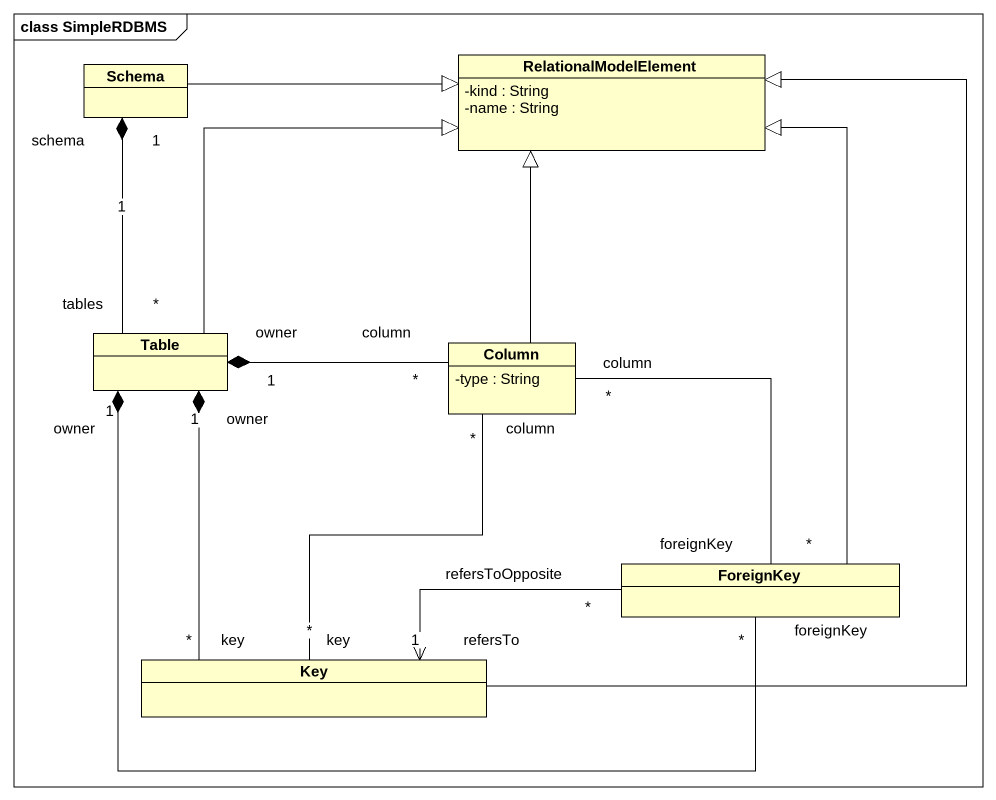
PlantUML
@startuml
mainframe class SimpleRDBMS
hide circle
hide empty members
skinparam classAttributeIconSize 0
class Schema
class RelationalModelElement {
  -kind : String
  -name : String
}
class Table
class Column {
  -type : String
}
class ForeignKey
class Key
Schema -right-|> RelationalModelElement
Schema "schema\n1" *-- "tables\n*" Table : 1
Table -right-|> RelationalModelElement
Table "owner\n1" *-right- "column\n*" Column
Table "owner\n1" *-right- "foreignKey\n*" ForeignKey
Table "owner\n1" *-- "key\n*" Key
Column -up-|> RelationalModelElement
Column "column\n*" -- "foreignKey\n*" ForeignKey
ForeignKey -up-|> RelationalModelElement
ForeignKey "refersToOpposite\n*" -left-> "refersTo\n1" Key
Key -up-|> RelationalModelElement
Key "key\n*" -up- "column\n*" Column
@enduml
